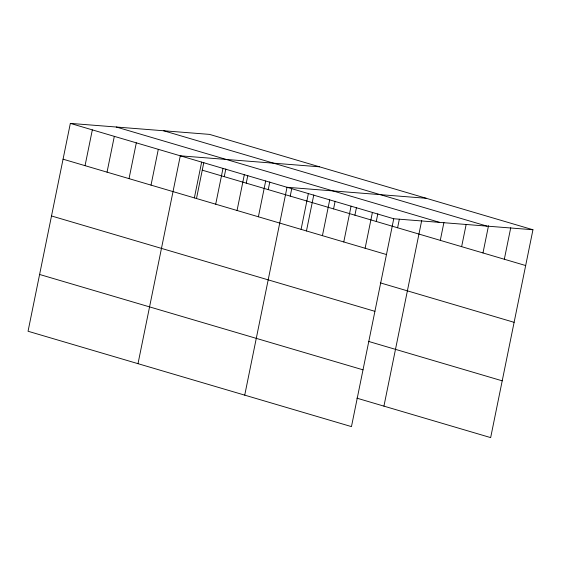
<?xml version="1.0" encoding="UTF-8"?>
<svg xmlns="http://www.w3.org/2000/svg" width="561" height="561" viewBox="0 0 561 561"><rect width="100%" height="100%" fill="white"/><g stroke="black" fill="none" stroke-linecap="round" stroke-linejoin="round"><path stroke-width="0.84" d="M532.95 229.751L209.541 134.388L70.342 123.392L28.05 331.249L351.459 426.612L393.745 218.755L532.95 229.751L490.658 437.608L356.845 398.149M85.048 165.663L92.334 129.879M107.039 172.15L114.325 136.358M129.03 178.636L136.316 142.845M151.021 185.123L158.307 149.331M138.006 363.675L180.298 155.818L319.504 166.806M194.358 197.9L201.644 162.108M196.483 198.566L203.818 162.508M215.705 204.197L222.99 168.405M224.253 176.659L225.817 168.994M237.051 210.487L244.33 174.695M246.244 183.145L247.808 175.474M258.397 216.784L265.676 180.993M268.235 189.632L269.799 181.96M244.729 395.147L287.022 187.283L426.227 198.278M290.226 196.119L291.79 188.447M301.082 229.372L308.368 193.58M306.446 230.992L313.781 194.933M322.428 235.662L329.714 199.877M333.564 208.895L335.127 201.224M343.774 241.959L351.06 206.168M354.91 215.186L356.466 207.521M365.12 248.257L372.399 212.465M376.256 221.483L377.812 213.811M397.602 227.78L399.334 219.253M383.934 406.136L421.718 220.438M440.287 240.367L443.926 222.472M461.633 246.658L466.142 224.505M482.979 252.955L488.526 225.683M504.325 259.245L510.741 227.717M163.609 130.755L487.011 226.125M116.274 127.017L439.684 222.387M70.342 123.392L393.745 218.755M202.262 170.172L525.671 265.542M63.056 159.184L386.466 254.547M380.302 282.863L514.114 322.323M51.507 215.964L374.909 311.327M368.395 341.369L502.214 380.828M39.6 274.469L363.009 369.832"/></g></svg>
